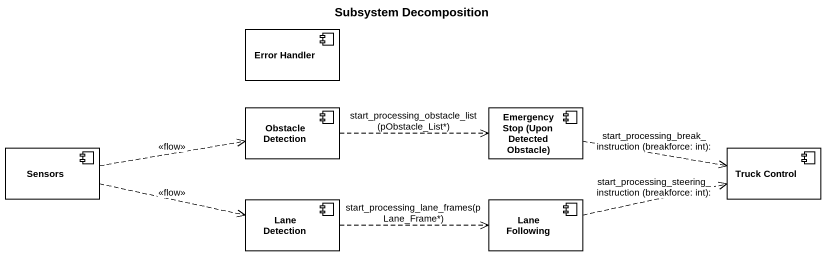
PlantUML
@startuml
title Subsystem Decomposition
component "Error Handler" as Error_Handler
component "Obstacle Detection" as Obstacle_Detection
component "Emergency Stop (Upon Detected Obstacle)" as Emergency_Stop_Upon
component Sensors
component "Truck Control" as Truck_Control
component "Lane Detection" as Lane_Detection
component "Lane Following" as Lane_Following
Obstacle_Detection .right.> Emergency_Stop_Upon : start_processing_obstacle_list (pObstacle_List*)
Emergency_Stop_Upon .right.> Truck_Control : start_processing_break_instruction (breakforce: int):
Sensors .right.> Obstacle_Detection : <<flow>>
Sensors .right.> Lane_Detection : <<flow>>
Lane_Detection .right.> Lane_Following : start_processing_lane_frames(pLane_Frame*)
Lane_Following .right.> Truck_Control : start_processing_steering_instruction (breakforce: int):
@enduml
